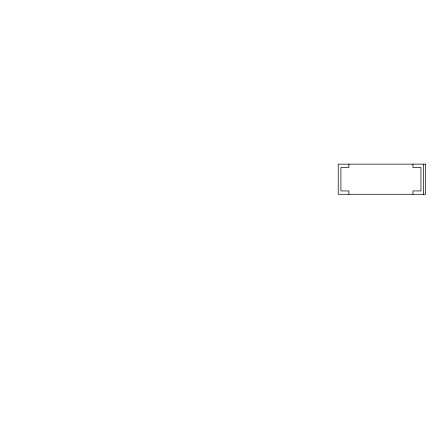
<?xml version="1.0" encoding="UTF-8"?>
<svg xmlns="http://www.w3.org/2000/svg" width="448" height="448" viewBox="0 0 448 448"><rect width="100%" height="100%" fill="white"/><g stroke="black" fill="none" stroke-linecap="round" stroke-linejoin="round"><path stroke-width="0.67" d="M423.618 164.147L423.618 194.281M412.944 164.147L412.944 167.496L420.952 167.496L420.952 190.932L412.944 190.932L412.944 194.281M348.902 164.147L348.902 167.496L340.894 167.496L340.894 190.932L348.902 190.932L348.902 194.281M425.6 164.147L338.229 164.147L338.229 194.281L425.6 194.281L425.6 164.147"/></g></svg>
